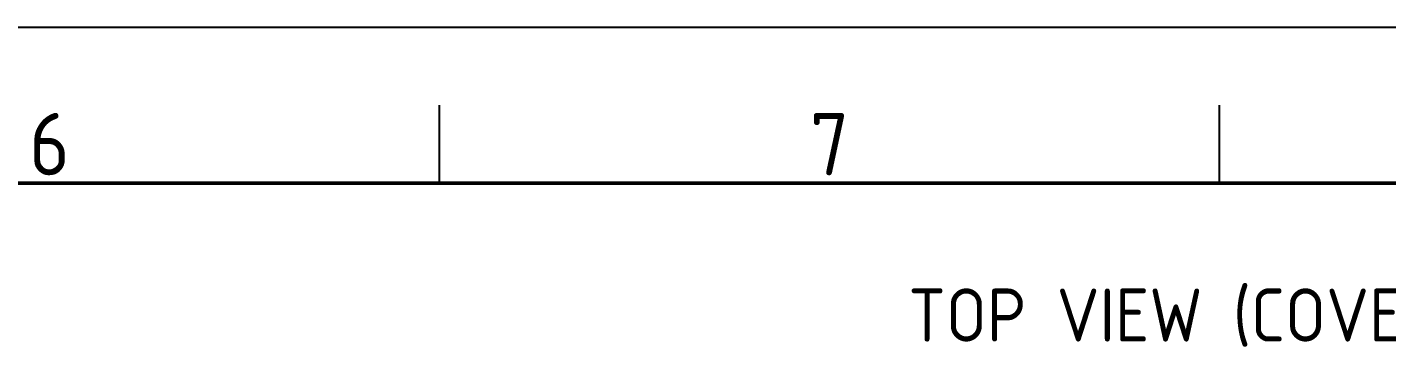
# Model space of a CAD drawing. Extents: x 0 to 616, y 0 to 436.
# Drawn here: x 416.2 to 544.1, y 405.8 to 435.9 of the extents above; entities that cross this region are included whole.
import ezdxf
from ezdxf.enums import TextEntityAlignment as Align

# ---------------------------------------------------------------- set-up
doc = ezdxf.new("R2010")
doc.units = 0
doc.header["$LTSCALE"] = 1.5
doc.layers.get('0').update_dxf_attribs({"linetype": 'CONTINUOUS'})
doc.layers.add('AM_0', color=7, linetype='CONTINUOUS', lineweight=50)
doc.layers.add('AM_BOR', color=7, linetype='CONTINUOUS', lineweight=50)
doc.styles.add('ACISOTS', font='isocp.shx', dxfattribs={"height": 1})
doc.styles.get("Standard").update_dxf_attribs({"font": 'ISOCP.SHX'})

# ---------------------------------------------------------------- blocks, each defined once
blk = doc.blocks.new('A3 ZTL')
blk.add_line((401.174, 280.822), (19.569, 280.822))
at = {"layer": 'AM_BOR', "color": 135, "lineweight": 25}
for p, q in [((0, 290.607), (410.959, 290.607)), ((303.327, 280.822), (303.327, 285.714)), ((352.25, 280.822), (352.25, 285.714))]:
    blk.add_line(p, q, dxfattribs=at)
at = {"layer": 'AM_BOR', "color": 135, "lineweight": 25, "style": 'ACISOTS'}
for s, p in [('6', (278.865, 283.268)), ('7', (327.789, 283.268))]:
    blk.add_text(s, height=3.914, dxfattribs=at).set_placement(p, align=Align.MIDDLE)

msp = doc.modelspace()

# ---------------------------------------------------------------- block references
at = {"layer": 'AM_0', "lineweight": 0, "xscale": 1.5, "yscale": 1.5, "zscale": 1.5}
msp.add_blockref('A3 ZTL', (0, 0), dxfattribs=at)

# ---------------------------------------------------------------- texts
at = {"layer": 'AM_0'}
msp.add_text('TOP VIEW (COVER)', height=5, dxfattribs=at).set_placement((499.084, 406.308))

doc.saveas('drawing.dxf')
